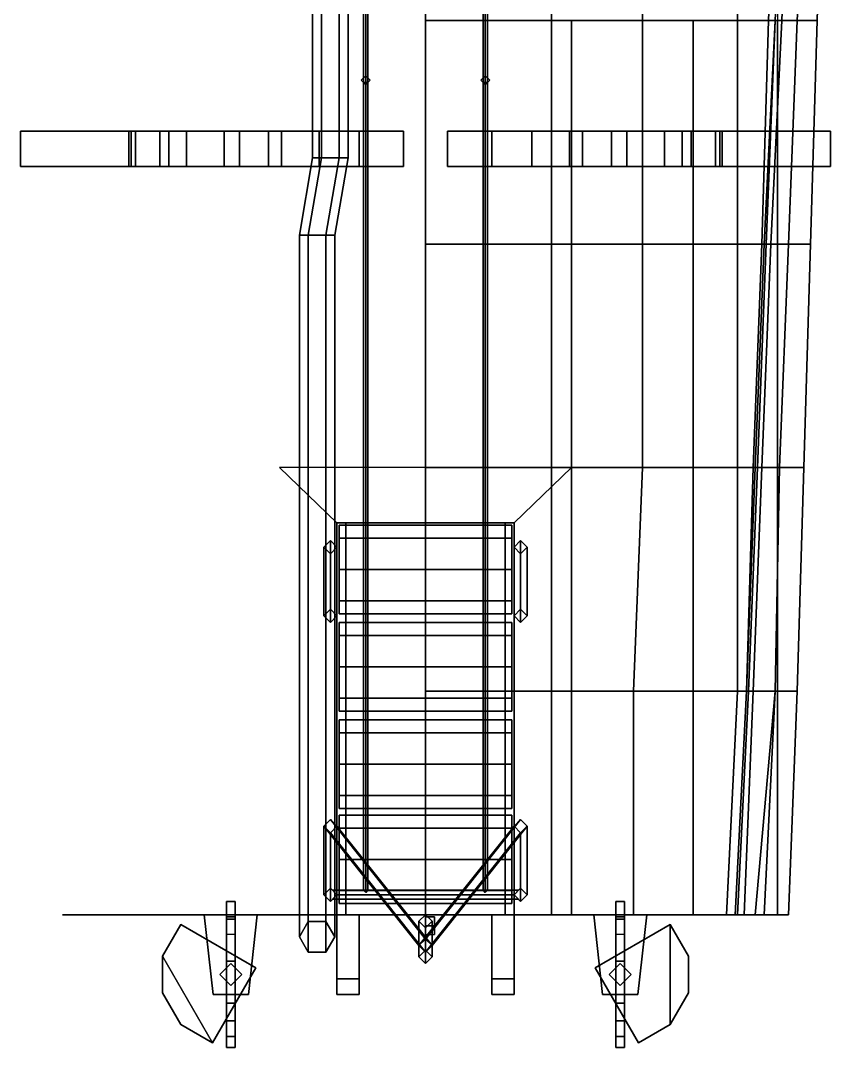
# Model space of a CAD drawing. Extents: x -1.9 to 1.9, y -9.1 to 12.4.
# Drawn here: x -1.83 to 1.83, y -9.1 to -4.46 of the extents above; entities that cross this region are included whole.
import ezdxf

# ---------------------------------------------------------------- set-up
doc = ezdxf.new("R2010")
doc.units = 0
doc.layers.get('0').update_dxf_attribs({"linetype": 'CONTINUOUS'})

msp = doc.modelspace()

# ---------------------------------------------------------------- linework, layer by layer
for points in [[(0, -8.65, 3.45), (0, -8.65, 3.44), (0, 4.24, 4.93), (0, 4.24, 4.94)], [(0, 4.24, 4.94), (0, 4.24, 4.93), (0, -8.65, 3.44), (0, -8.65, 3.45)], [(-0.28, -4.74, 2.54), (-0.27, -4.74, 2.55), (-0.27, 2.15, 2.55), (-0.28, 2.15, 2.54)], [(-0.27, -4.74, 2.53), (-0.28, -4.74, 2.54), (-0.28, 2.15, 2.54), (-0.27, 2.15, 2.53)], [(-0.27, -4.74, 2.55), (-0.26, -4.74, 2.54), (-0.26, 2.15, 2.54), (-0.27, 2.15, 2.55)], [(-0.26, -4.74, 2.54), (-0.27, -4.74, 2.53), (-0.27, 2.15, 2.53), (-0.26, 2.15, 2.54)], [(0.27, -4.74, 2.53), (0.26, -4.74, 2.54), (0.26, 2.15, 2.54), (0.27, 2.15, 2.53)], [(0.26, -4.74, 2.54), (0.27, -4.74, 2.55), (0.27, 2.15, 2.55), (0.26, 2.15, 2.54)], [(0.28, -4.74, 2.54), (0.27, -4.74, 2.53), (0.27, 2.15, 2.53), (0.28, 2.15, 2.54)], [(0.27, -4.74, 2.55), (0.28, -4.74, 2.54), (0.28, 2.15, 2.54), (0.27, 2.15, 2.55)], [(-0.51, -5.08, 1.97), (-0.47, -5.08, 2.0393), (-0.47, -2.07, 2.0393), (-0.51, -2.14, 1.97)], [(-0.47, -5.08, 2.0393), (-0.39, -5.08, 2.0393), (-0.39, -2.07, 2.0393), (-0.47, -2.07, 2.0393)], [(-0.39, -5.08, 2.0393), (-0.35, -5.08, 1.97), (-0.35, -2.14, 1.97), (-0.39, -2.07, 2.0393)], [(-0.47, -5.08, 1.9007), (-0.51, -5.08, 1.97), (-0.51, -2.14, 1.97), (-0.47, -2.2093, 1.9007)], [(-0.35, -5.08, 1.97), (-0.39, -5.08, 1.9007), (-0.39, -2.2093, 1.9007), (-0.35, -2.14, 1.97)], [(-0.39, -5.08, 1.9007), (-0.47, -5.08, 1.9007), (-0.47, -2.2093, 1.9007), (-0.39, -2.2093, 1.9007)], [(0, -4.46, -0.63), (0, -3.45, -0.65), (0.57, -3.45, -0.52), (0.57, -4.46, -0.52)], [(0.57, -4.46, -0.52), (0.57, -3.45, -0.52), (0.98, -3.45, -0.44), (0.98, -4.46, -0.43)], [(0.98, -4.46, -0.43), (0.98, -3.45, -0.44), (1.41, -3.45, -0.39), (1.41, -4.46, -0.41)], [(1.41, -4.46, -0.41), (1.41, -3.45, -0.39), (1.59, -3.45, -0.38), (1.55, -4.46, -0.4)], [(1.55, -4.46, -0.4), (1.59, -3.45, -0.38), (1.63, -3.45, -0.37), (1.58, -4.46, -0.4)], [(1.58, -4.46, -0.4), (1.63, -3.45, -0.37), (1.63, -3.45, -0.29), (1.58, -4.46, -0.29)], [(1.58, -4.46, -0.29), (1.63, -3.45, -0.29), (1.65, -3.45), (1.61, -4.46)], [(1.77, -4.46, 1.45), (1.8, -3.45, 1.45), (1.59, -3.45, 1.45), (1.59, -4.46, 1.45)], [(1.61, -4.46), (1.65, -3.45), (1.73, -3.45, 0.94), (1.68, -4.46, 0.94)], [(1.68, -4.46, 0.94), (1.73, -3.45, 0.94), (1.8, -3.45, 1.45), (1.77, -4.46, 1.45)], [(0.66, -5.47, 1.57), (0.66, -4.46, 1.57), (0, -4.46, 1.57), (0, -5.47, 1.57)], [(0, -5.47, -0.61), (0, -4.46, -0.63), (0.57, -4.46, -0.52), (0.57, -5.47, -0.51)], [(0.57, -5.47, -0.51), (0.57, -4.46, -0.52), (0.98, -4.46, -0.43), (0.98, -5.47, -0.43)], [(1.21, -5.47, 1.52), (1.21, -4.46, 1.52), (0.66, -4.46, 1.57), (0.66, -5.47, 1.57)], [(0.98, -5.47, -0.43), (0.98, -4.46, -0.43), (1.41, -4.46, -0.41), (1.41, -5.47, -0.43)], [(1.59, -5.47, 1.45), (1.59, -4.46, 1.45), (1.21, -4.46, 1.52), (1.21, -5.47, 1.52)], [(1.41, -5.47, -0.43), (1.41, -4.46, -0.41), (1.55, -4.46, -0.4), (1.52, -5.47, -0.42)], [(1.52, -5.47, -0.42), (1.55, -4.46, -0.4), (1.58, -4.46, -0.4), (1.53, -5.47, -0.4)], [(1.53, -5.47, -0.4), (1.58, -4.46, -0.4), (1.58, -4.46, -0.29), (1.54, -5.47, -0.29)], [(1.54, -5.47, -0.29), (1.58, -4.46, -0.29), (1.61, -4.46), (1.56, -5.47)], [(1.56, -5.47), (1.61, -4.46), (1.68, -4.46, 0.94), (1.64, -5.47, 0.94)], [(1.74, -5.47, 1.45), (1.77, -4.46, 1.45), (1.59, -4.46, 1.45), (1.59, -5.47, 1.45)], [(1.64, -5.47, 0.94), (1.68, -4.46, 0.94), (1.77, -4.46, 1.45), (1.74, -5.47, 1.45)], [(-0.27, -4.71, 1.57), (-0.29, -4.73, 1.57), (-0.29, -4.73, 2.57), (-0.27, -4.71, 2.57)], [(-0.27, -4.75, 2.57), (-0.25, -4.73, 2.57), (-0.27, -4.71, 2.57), (-0.29, -4.73, 2.57)], [(-0.29, -4.73, 1.57), (-0.27, -4.75, 1.57), (-0.27, -4.75, 2.57), (-0.29, -4.73, 2.57)], [(-0.25, -4.73, 1.57), (-0.27, -4.71, 1.57), (-0.27, -4.71, 2.57), (-0.25, -4.73, 2.57)], [(-0.27, -4.75, 1.57), (-0.25, -4.73, 1.57), (-0.25, -4.73, 2.57), (-0.27, -4.75, 2.57)], [(0.27, -4.71, 1.57), (0.25, -4.73, 1.57), (0.25, -4.73, 2.57), (0.27, -4.71, 2.57)], [(0.27, -4.75, 2.57), (0.29, -4.73, 2.57), (0.27, -4.71, 2.57), (0.25, -4.73, 2.57)], [(0.25, -4.73, 1.57), (0.27, -4.75, 1.57), (0.27, -4.75, 2.57), (0.25, -4.73, 2.57)], [(0.29, -4.73, 1.57), (0.27, -4.71, 1.57), (0.27, -4.71, 2.57), (0.29, -4.73, 2.57)], [(0.27, -4.75, 1.57), (0.29, -4.73, 1.57), (0.29, -4.73, 2.57), (0.27, -4.75, 2.57)], [(-0.28, -8.39, 2.02), (-0.27, -8.4, 2.03), (-0.27, -4.74, 2.55), (-0.28, -4.74, 2.54)], [(-0.27, -8.4, 2.01), (-0.28, -8.39, 2.02), (-0.28, -4.74, 2.54), (-0.27, -4.74, 2.53)], [(-0.27, -8.4, 2.03), (-0.26, -8.39, 2.02), (-0.26, -4.74, 2.54), (-0.27, -4.74, 2.55)], [(-0.26, -8.39, 2.02), (-0.27, -8.4, 2.01), (-0.27, -4.74, 2.53), (-0.26, -4.74, 2.54)], [(0.27, -8.4, 2.01), (0.26, -8.39, 2.02), (0.26, -4.74, 2.54), (0.27, -4.74, 2.53)], [(0.26, -8.39, 2.02), (0.27, -8.4, 2.03), (0.27, -4.74, 2.55), (0.26, -4.74, 2.54)], [(0.28, -8.39, 2.02), (0.27, -8.4, 2.01), (0.27, -4.74, 2.53), (0.28, -4.74, 2.54)], [(0.27, -8.4, 2.03), (0.28, -8.39, 2.02), (0.28, -4.74, 2.54), (0.27, -4.74, 2.55)], [(-1.83, -5.12, 1.78), (-1.34, -5.12, 1.78), (-1.34, -4.96, 1.78), (-1.83, -4.96, 1.78)], [(-0.1, -4.96, 1.78), (-0.66, -4.96, 1.57), (-1.21, -4.96, 1.52), (-1.83, -4.96, 1.78)], [(-1.21, -4.96, 1.52), (-1.59, -4.96, 1.45), (-1.83, -4.96, 1.45), (-1.83, -4.96, 1.78)], [(-1.83, -4.96, 1.78), (-1.83, -4.96, 1.45), (-1.83, -5.12, 1.45), (-1.83, -5.12, 1.78)], [(-1.2, -4.96, 1.85), (-1.16, -4.96, 1.8), (-1.34, -4.96, 1.78), (-1.31, -4.96, 1.9)], [(-1.31, -4.96, 1.9), (-1.34, -4.96, 1.78), (-1.34, -4.96, 1.78), (-1.33, -4.96, 1.85)], [(-1.33, -4.96, 1.85), (-1.34, -4.96, 1.78), (-1.34, -5.12, 1.78), (-1.33, -5.12, 1.85)], [(-1.16, -4.96, 1.8), (-1.08, -4.96, 1.8), (-0.3, -4.96, 1.78), (-1.34, -4.96, 1.78)], [(-1.33, -5.12, 1.85), (-1.31, -5.12, 1.9), (-1.31, -4.96, 1.9), (-1.33, -4.96, 1.85)], [(-1.31, -5.12, 1.9), (-1.2, -5.12, 1.85), (-1.2, -4.96, 1.85), (-1.31, -4.96, 1.9)], [(-1.2, -5.12, 1.85), (-1.16, -5.12, 1.8), (-1.16, -4.96, 1.8), (-1.2, -4.96, 1.85)], [(-1.16, -5.12, 1.8), (-1.08, -5.12, 1.8), (-1.08, -4.96, 1.8), (-1.16, -4.96, 1.8)], [(-0.48, -4.96, 1.9), (-0.3, -4.96, 1.78), (-1.08, -4.96, 1.8), (-0.91, -4.96, 1.9)], [(-0.91, -4.96, 1.9), (-1.08, -4.96, 1.8), (-1.08, -5.12, 1.8), (-0.91, -5.12, 1.9)], [(-0.65, -4.96, 2.07), (-0.48, -4.96, 1.9), (-0.91, -4.96, 1.9), (-0.84, -4.96, 2.07)], [(-0.84, -4.96, 2.07), (-0.91, -4.96, 1.9), (-0.91, -5.12, 1.9), (-0.84, -5.12, 2.07)], [(-0.71, -4.96, 2.24), (-0.65, -4.96, 2.07), (-0.84, -4.96, 2.07), (-0.84, -4.96, 2.24)], [(-0.84, -4.96, 2.24), (-0.84, -4.96, 2.07), (-0.84, -5.12, 2.07), (-0.84, -5.12, 2.24)], [(-0.84, -5.12, 2.24), (-0.71, -5.12, 2.24), (-0.71, -4.96, 2.24), (-0.84, -4.96, 2.24)], [(-0.71, -5.12, 2.24), (-0.65, -5.12, 2.07), (-0.65, -4.96, 2.07), (-0.71, -4.96, 2.24)], [(-0.1, -4.96, 1.78), (-0.1, -4.96, 1.57), (-0.66, -4.96, 1.57), (-0.1, -4.96, 1.78)], [(-0.65, -5.12, 2.07), (-0.48, -5.12, 1.9), (-0.48, -4.96, 1.9), (-0.65, -4.96, 2.07)], [(-0.48, -5.12, 1.9), (-0.3, -5.12, 1.78), (-0.3, -4.96, 1.78), (-0.48, -4.96, 1.9)], [(-0.3, -5.12, 1.78), (-0.1, -5.12, 1.78), (-0.1, -4.96, 1.78), (-0.3, -4.96, 1.78)], [(-0.1, -5.12, 1.78), (-0.1, -5.12, 1.57), (-0.1, -4.96, 1.57), (-0.1, -4.96, 1.78)], [(1.21, -4.96, 1.52), (0.66, -4.96, 1.57), (0.1, -4.96, 1.78), (1.83, -4.96, 1.78)], [(0.1, -4.96, 1.78), (0.1, -4.96, 1.57), (0.1, -5.12, 1.57), (0.1, -5.12, 1.78)], [(0.66, -4.96, 1.57), (0.1, -4.96, 1.57), (0.1, -4.96, 1.78)], [(0.3, -4.96, 1.78), (0.1, -4.96, 1.78), (0.1, -5.12, 1.78), (0.3, -5.12, 1.78)], [(0.3, -4.96, 1.78), (1.08, -4.96, 1.8), (1.16, -4.96, 1.8), (1.34, -4.96, 1.78)], [(0.48, -4.96, 1.9), (0.3, -4.96, 1.78), (0.3, -5.12, 1.78), (0.48, -5.12, 1.9)], [(1.08, -4.96, 1.8), (0.3, -4.96, 1.78), (0.48, -4.96, 1.9), (0.91, -4.96, 1.9)], [(0.65, -4.96, 2.07), (0.48, -4.96, 1.9), (0.48, -5.12, 1.9), (0.65, -5.12, 2.07)], [(0.91, -4.96, 1.9), (0.48, -4.96, 1.9), (0.65, -4.96, 2.07), (0.84, -4.96, 2.07)], [(0.71, -4.96, 2.24), (0.65, -4.96, 2.07), (0.65, -5.12, 2.07), (0.71, -5.12, 2.24)], [(0.84, -4.96, 2.07), (0.65, -4.96, 2.07), (0.71, -4.96, 2.24), (0.84, -4.96, 2.24)], [(0.84, -4.96, 2.24), (0.71, -4.96, 2.24), (0.71, -5.12, 2.24), (0.84, -5.12, 2.24)], [(0.84, -5.12, 2.24), (0.84, -5.12, 2.07), (0.84, -4.96, 2.07), (0.84, -4.96, 2.24)], [(0.84, -5.12, 2.07), (0.91, -5.12, 1.9), (0.91, -4.96, 1.9), (0.84, -4.96, 2.07)], [(0.91, -5.12, 1.9), (1.08, -5.12, 1.8), (1.08, -4.96, 1.8), (0.91, -4.96, 1.9)], [(1.16, -4.96, 1.8), (1.08, -4.96, 1.8), (1.08, -5.12, 1.8), (1.16, -5.12, 1.8)], [(1.34, -4.96, 1.78), (1.16, -4.96, 1.8), (1.2, -4.96, 1.85), (1.31, -4.96, 1.9)], [(1.2, -4.96, 1.85), (1.16, -4.96, 1.8), (1.16, -5.12, 1.8), (1.2, -5.12, 1.85)], [(1.31, -4.96, 1.9), (1.2, -4.96, 1.85), (1.2, -5.12, 1.85), (1.31, -5.12, 1.9)], [(1.83, -4.96, 1.45), (1.59, -4.96, 1.45), (1.21, -4.96, 1.52), (1.83, -4.96, 1.78)], [(1.34, -4.96, 1.78), (1.34, -4.96, 1.78), (1.31, -4.96, 1.9), (1.33, -4.96, 1.85)], [(1.33, -4.96, 1.85), (1.31, -4.96, 1.9), (1.31, -5.12, 1.9), (1.33, -5.12, 1.85)], [(1.33, -5.12, 1.85), (1.34, -5.12, 1.78), (1.34, -4.96, 1.78), (1.33, -4.96, 1.85)], [(1.83, -4.96, 1.78), (1.34, -4.96, 1.78), (1.34, -5.12, 1.78), (1.83, -5.12, 1.78)], [(1.83, -5.12, 1.78), (1.83, -5.12, 1.45), (1.83, -4.96, 1.45), (1.83, -4.96, 1.78)], [(-0.57, -5.43, 1.74), (-0.53, -5.43, 1.8093), (-0.47, -5.08, 2.0393), (-0.51, -5.08, 1.97)], [(-0.53, -5.43, 1.6707), (-0.57, -5.43, 1.74), (-0.51, -5.08, 1.97), (-0.47, -5.08, 1.9007)], [(-0.53, -5.43, 1.8093), (-0.45, -5.43, 1.8093), (-0.39, -5.08, 2.0393), (-0.47, -5.08, 2.0393)], [(-0.45, -5.43, 1.6707), (-0.53, -5.43, 1.6707), (-0.47, -5.08, 1.9007), (-0.39, -5.08, 1.9007)], [(-0.45, -5.43, 1.8093), (-0.41, -5.43, 1.74), (-0.35, -5.08, 1.97), (-0.39, -5.08, 2.0393)], [(-0.41, -5.43, 1.74), (-0.45, -5.43, 1.6707), (-0.39, -5.08, 1.9007), (-0.35, -5.08, 1.97)], [(-1.21, -5.12, 1.52), (-0.66, -5.12, 1.57), (-0.1, -5.12, 1.78), (-1.83, -5.12, 1.78)], [(-1.83, -5.12, 1.45), (-1.59, -5.12, 1.45), (-1.21, -5.12, 1.52), (-1.83, -5.12, 1.78)], [(-1.34, -5.12, 1.78), (-1.16, -5.12, 1.8), (-1.2, -5.12, 1.85), (-1.31, -5.12, 1.9)], [(-1.34, -5.12, 1.78), (-1.34, -5.12, 1.78), (-1.31, -5.12, 1.9), (-1.33, -5.12, 1.85)], [(-0.3, -5.12, 1.78), (-1.08, -5.12, 1.8), (-1.16, -5.12, 1.8), (-1.34, -5.12, 1.78)], [(-1.08, -5.12, 1.8), (-0.3, -5.12, 1.78), (-0.48, -5.12, 1.9), (-0.91, -5.12, 1.9)], [(-0.91, -5.12, 1.9), (-0.48, -5.12, 1.9), (-0.65, -5.12, 2.07), (-0.84, -5.12, 2.07)], [(-0.84, -5.12, 2.07), (-0.65, -5.12, 2.07), (-0.71, -5.12, 2.24), (-0.84, -5.12, 2.24)], [(-0.66, -5.12, 1.57), (-0.1, -5.12, 1.57), (-0.1, -5.12, 1.78)], [(0.1, -5.12, 1.78), (0.66, -5.12, 1.57), (1.21, -5.12, 1.52), (1.83, -5.12, 1.78)], [(0.1, -5.12, 1.78), (0.1, -5.12, 1.57), (0.66, -5.12, 1.57), (0.1, -5.12, 1.78)], [(1.16, -5.12, 1.8), (1.08, -5.12, 1.8), (0.3, -5.12, 1.78), (1.34, -5.12, 1.78)], [(0.48, -5.12, 1.9), (0.3, -5.12, 1.78), (1.08, -5.12, 1.8), (0.91, -5.12, 1.9)], [(0.65, -5.12, 2.07), (0.48, -5.12, 1.9), (0.91, -5.12, 1.9), (0.84, -5.12, 2.07)], [(0.71, -5.12, 2.24), (0.65, -5.12, 2.07), (0.84, -5.12, 2.07), (0.84, -5.12, 2.24)], [(1.2, -5.12, 1.85), (1.16, -5.12, 1.8), (1.34, -5.12, 1.78), (1.31, -5.12, 1.9)], [(1.21, -5.12, 1.52), (1.59, -5.12, 1.45), (1.83, -5.12, 1.45), (1.83, -5.12, 1.78)], [(1.31, -5.12, 1.9), (1.34, -5.12, 1.78), (1.34, -5.12, 1.78), (1.33, -5.12, 1.85)], [(-0.57, -8.6, 1.74), (-0.53, -8.6693, 1.8093), (-0.53, -5.43, 1.8093), (-0.57, -5.43, 1.74)], [(-0.53, -8.5307, 1.6707), (-0.57, -8.6, 1.74), (-0.57, -5.43, 1.74), (-0.53, -5.43, 1.6707)], [(-0.53, -8.6693, 1.8093), (-0.45, -8.6693, 1.8093), (-0.45, -5.43, 1.8093), (-0.53, -5.43, 1.8093)], [(-0.45, -8.5307, 1.6707), (-0.53, -8.5307, 1.6707), (-0.53, -5.43, 1.6707), (-0.45, -5.43, 1.6707)], [(-0.45, -8.6693, 1.8093), (-0.41, -8.6, 1.74), (-0.41, -5.43, 1.74), (-0.45, -5.43, 1.8093)], [(-0.41, -8.6, 1.74), (-0.45, -8.5307, 1.6707), (-0.45, -5.43, 1.6707), (-0.41, -5.43, 1.74)], [(0.66, -6.48, 1.57), (0.66, -5.47, 1.57), (0, -5.47, 1.57), (0, -6.48, 1.57)], [(0, -6.48, -0.6), (0, -5.47, -0.61), (0.57, -5.47, -0.51), (0.57, -6.48, -0.51)], [(0.57, -6.48, -0.51), (0.57, -5.47, -0.51), (0.98, -5.47, -0.43), (0.98, -6.48, -0.44)], [(1.21, -6.48, 1.52), (1.21, -5.47, 1.52), (0.66, -5.47, 1.57), (0.66, -6.48, 1.57)], [(0.98, -6.48, -0.44), (0.98, -5.47, -0.43), (1.41, -5.47, -0.43), (1.41, -6.48, -0.43)], [(1.59, -6.48, 1.45), (1.59, -5.47, 1.45), (1.21, -5.47, 1.52), (1.21, -6.48, 1.52)], [(1.41, -6.48, -0.43), (1.41, -5.47, -0.43), (1.52, -5.47, -0.42), (1.48, -6.48, -0.43)], [(1.48, -6.48, -0.43), (1.52, -5.47, -0.42), (1.53, -5.47, -0.4), (1.49, -6.48, -0.4)], [(1.49, -6.48, -0.4), (1.53, -5.47, -0.4), (1.54, -5.47, -0.29), (1.5, -6.48, -0.29)], [(1.5, -6.48, -0.29), (1.54, -5.47, -0.29), (1.56, -5.47), (1.52, -6.48)], [(1.52, -6.48), (1.56, -5.47), (1.64, -5.47, 0.94), (1.6, -6.48, 0.94)], [(1.71, -6.48, 1.45), (1.74, -5.47, 1.45), (1.59, -5.47, 1.45), (1.59, -6.48, 1.45)], [(1.6, -6.48, 0.94), (1.64, -5.47, 0.94), (1.74, -5.47, 1.45), (1.71, -6.48, 1.45)], [(0.4, -6.73, 1.57), (0.66, -6.48, 1.57), (-0.66, -6.48, 1.57), (-0.4, -6.73, 1.57)], [(0, -7.49, -0.58), (0, -6.48, -0.6), (0.57, -6.48, -0.51), (0.57, -7.49, -0.5)], [(0.66, -8.5, 1.57), (0.66, -6.48, 1.57), (0.4, -6.73, 1.57), (0.4, -8.5, 1.57)], [(0.57, -7.49, -0.5), (0.57, -6.48, -0.51), (0.98, -6.48, -0.44), (0.94, -7.49, -0.44)], [(1.21, -7.49, 1.52), (1.21, -6.48, 1.52), (0.66, -6.48, 1.57), (0.66, -7.49, 1.57)], [(0.94, -7.49, -0.44), (0.98, -6.48, -0.44), (1.41, -6.48, -0.43), (1.41, -7.49, -0.44)], [(1.59, -7.49, 1.45), (1.59, -6.48, 1.45), (1.21, -6.48, 1.52), (1.21, -7.49, 1.52)], [(1.41, -7.49, -0.44), (1.41, -6.48, -0.43), (1.48, -6.48, -0.43), (1.45, -7.49, -0.43)], [(1.45, -7.49, -0.4), (1.49, -6.48, -0.4), (1.5, -6.48, -0.29), (1.46, -7.49, -0.29)], [(1.45, -7.49, -0.43), (1.48, -6.48, -0.43), (1.49, -6.48, -0.4), (1.45, -7.49, -0.4)], [(1.46, -7.49, -0.29), (1.5, -6.48, -0.29), (1.52, -6.48), (1.48, -7.49)], [(1.48, -7.49), (1.52, -6.48), (1.6, -6.48, 0.94), (1.58, -7.49, 1.05)], [(1.58, -7.49, 1.05), (1.6, -6.48, 0.94), (1.71, -6.48, 1.45), (1.68, -7.49, 1.45)], [(1.68, -7.49, 1.45), (1.71, -6.48, 1.45), (1.59, -6.48, 1.45), (1.59, -7.49, 1.45)], [(-0.4, -6.73, 1.71), (-0.4, -6.73, 1.57), (-0.4, -8.5, 1.57)], [(0.4, -6.73, 1.71), (0.4, -6.73, 1.57), (-0.4, -6.73, 1.57), (-0.4, -6.73, 1.71)], [(0.4, -8.5, 1.57), (0.4, -6.73, 1.71), (-0.4, -6.73, 1.71), (-0.4, -8.5, 1.57)], [(-0.4, -8.5, 1.97), (-0.4, -6.73, 2.11), (-0.36, -6.73, 2.11), (-0.36, -8.5, 1.97)], [(-0.36, -6.73, 2.13), (-0.36, -6.73, 2.11), (-0.4, -6.73, 2.11), (-0.4, -6.73, 2.13)], [(-0.4, -6.73, 2.13), (-0.4, -6.73, 2.11), (-0.4, -8.5, 1.97), (-0.4, -8.5, 1.99)], [(-0.36, -8.5, 1.99), (-0.36, -6.73, 2.13), (-0.4, -6.73, 2.13), (-0.4, -8.5, 1.99)], [(-0.39, -6.7986, 1.7486), (-0.39, -6.94, 1.69), (-0.39, -7.0814, 1.7486), (-0.39, -6.74, 1.89)], [(-0.39, -6.74, 1.89), (-0.39, -7.0814, 1.7486), (-0.39, -7.14, 1.89), (-0.39, -6.7986, 2.0314)], [(-0.39, -6.7986, 1.7486), (-0.39, -6.74, 1.89), (0.39, -6.74, 1.89), (0.39, -6.7986, 1.7486)], [(-0.39, -6.74, 1.89), (-0.39, -6.7986, 2.0314), (0.39, -6.7986, 2.0314), (0.39, -6.74, 1.89)], [(-0.36, -8.5, 1.97), (-0.36, -6.73, 2.11), (-0.36, -6.73, 2.13), (-0.36, -8.5, 1.99)], [(0.36, -6.73, 2.13), (0.36, -6.73, 2.11), (0.36, -8.5, 1.97), (0.36, -8.5, 1.99)], [(0.4, -6.73, 2.13), (0.4, -6.73, 2.11), (0.36, -6.73, 2.11), (0.36, -6.73, 2.13)], [(0.36, -8.5, 1.97), (0.36, -6.73, 2.11), (0.4, -6.73, 2.11), (0.4, -8.5, 1.97)], [(0.4, -8.5, 1.99), (0.4, -6.73, 2.13), (0.36, -6.73, 2.13), (0.36, -8.5, 1.99)], [(0.39, -6.74, 1.89), (0.39, -7.0814, 1.7486), (0.39, -6.94, 1.69), (0.39, -6.7986, 1.7486)], [(0.39, -6.7986, 2.0314), (0.39, -7.14, 1.89), (0.39, -7.0814, 1.7486), (0.39, -6.74, 1.89)], [(0.4, -8.5, 1.57), (0.4, -6.73, 1.57), (0.4, -6.73, 1.71), (0.4, -8.5, 1.57)], [(0.4, -8.5, 1.97), (0.4, -6.73, 2.11), (0.4, -6.73, 2.13), (0.4, -8.5, 1.99)], [(-0.43, -6.81, 2.17), (-0.46, -6.84, 2.14), (-0.46, -7.15, 2.14), (-0.43, -7.18, 2.17)], [(-0.43, -6.81, 1.57), (-0.46, -6.84, 1.57), (-0.46, -6.84, 2.14), (-0.43, -6.81, 2.17)], [(-0.4, -6.84, 2.14), (-0.43, -6.81, 2.17), (-0.43, -7.18, 2.17), (-0.4, -7.15, 2.14)], [(-0.4, -6.84, 1.57), (-0.43, -6.81, 1.57), (-0.43, -6.81, 2.17), (-0.4, -6.84, 2.14)], [(-0.39, -6.7986, 2.0314), (-0.39, -7.14, 1.89), (-0.39, -7.0814, 2.0314), (-0.39, -6.94, 2.09)], [(-0.39, -6.94, 1.69), (-0.39, -6.7986, 1.7486), (0.39, -6.7986, 1.7486), (0.39, -6.94, 1.69)], [(-0.39, -6.7986, 2.0314), (-0.39, -6.94, 2.09), (0.39, -6.94, 2.09), (0.39, -6.7986, 2.0314)], [(0.39, -6.94, 2.09), (0.39, -7.0814, 2.0314), (0.39, -7.14, 1.89), (0.39, -6.7986, 2.0314)], [(0.43, -6.81, 2.17), (0.4, -6.84, 2.14), (0.4, -7.15, 2.14), (0.43, -7.18, 2.17)], [(0.43, -6.81, 1.57), (0.4, -6.84, 1.57), (0.4, -6.84, 2.14), (0.43, -6.81, 2.17)], [(0.46, -6.84, 2.14), (0.43, -6.81, 2.17), (0.43, -7.18, 2.17), (0.46, -7.15, 2.14)], [(0.46, -6.84, 1.57), (0.43, -6.81, 1.57), (0.43, -6.81, 2.17), (0.46, -6.84, 2.14)], [(-0.46, -6.84, 2.14), (-0.43, -6.87, 2.11), (-0.43, -7.12, 2.11), (-0.46, -7.15, 2.14)], [(-0.46, -6.84, 1.57), (-0.43, -6.87, 1.57), (-0.43, -6.87, 2.11), (-0.46, -6.84, 2.14)], [(-0.43, -6.87, 2.11), (-0.4, -6.84, 2.14), (-0.4, -7.15, 2.14), (-0.43, -7.12, 2.11)], [(-0.43, -6.87, 1.57), (-0.4, -6.84, 1.57), (-0.4, -6.84, 2.14), (-0.43, -6.87, 2.11)], [(0.4, -6.84, 2.14), (0.43, -6.87, 2.11), (0.43, -7.12, 2.11), (0.4, -7.15, 2.14)], [(0.4, -6.84, 1.57), (0.43, -6.87, 1.57), (0.43, -6.87, 2.11), (0.4, -6.84, 2.14)], [(0.43, -6.87, 2.11), (0.46, -6.84, 2.14), (0.46, -7.15, 2.14), (0.43, -7.12, 2.11)], [(0.43, -6.87, 1.57), (0.46, -6.84, 1.57), (0.46, -6.84, 2.14), (0.43, -6.87, 2.11)], [(-0.39, -7.0814, 1.7486), (-0.39, -6.94, 1.69), (0.39, -6.94, 1.69), (0.39, -7.0814, 1.7486)], [(-0.39, -6.94, 2.09), (-0.39, -7.0814, 2.0314), (0.39, -7.0814, 2.0314), (0.39, -6.94, 2.09)], [(-0.39, -7.14, 1.89), (-0.39, -7.0814, 1.7486), (0.39, -7.0814, 1.7486), (0.39, -7.14, 1.89)], [(-0.39, -7.0814, 2.0314), (-0.39, -7.14, 1.89), (0.39, -7.14, 1.89), (0.39, -7.0814, 2.0314)], [(-0.43, -7.12, 1.57), (-0.46, -7.15, 1.57), (-0.46, -7.15, 2.14), (-0.43, -7.12, 2.11)], [(-0.4, -7.15, 1.57), (-0.43, -7.12, 1.57), (-0.43, -7.12, 2.11), (-0.4, -7.15, 2.14)], [(0.43, -7.12, 1.57), (0.4, -7.15, 1.57), (0.4, -7.15, 2.14), (0.43, -7.12, 2.11)], [(0.46, -7.15, 1.57), (0.43, -7.12, 1.57), (0.43, -7.12, 2.11), (0.46, -7.15, 2.14)], [(-0.46, -7.15, 1.57), (-0.43, -7.18, 1.57), (-0.43, -7.18, 2.17), (-0.46, -7.15, 2.14)], [(-0.43, -7.18, 1.57), (-0.4, -7.15, 1.57), (-0.4, -7.15, 2.14), (-0.43, -7.18, 2.17)], [(-0.39, -7.2386, 1.7186), (-0.39, -7.38, 1.66), (-0.39, -7.5214, 1.7186), (-0.39, -7.18, 1.86)], [(-0.39, -7.18, 1.86), (-0.39, -7.5214, 1.7186), (-0.39, -7.58, 1.86), (-0.39, -7.2386, 2.0014)], [(-0.39, -7.2386, 1.7186), (-0.39, -7.18, 1.86), (0.39, -7.18, 1.86), (0.39, -7.2386, 1.7186)], [(-0.39, -7.18, 1.86), (-0.39, -7.2386, 2.0014), (0.39, -7.2386, 2.0014), (0.39, -7.18, 1.86)], [(0.39, -7.18, 1.86), (0.39, -7.5214, 1.7186), (0.39, -7.38, 1.66), (0.39, -7.2386, 1.7186)], [(0.39, -7.2386, 2.0014), (0.39, -7.58, 1.86), (0.39, -7.5214, 1.7186), (0.39, -7.18, 1.86)], [(0.4, -7.15, 1.57), (0.43, -7.18, 1.57), (0.43, -7.18, 2.17), (0.4, -7.15, 2.14)], [(0.43, -7.18, 1.57), (0.46, -7.15, 1.57), (0.46, -7.15, 2.14), (0.43, -7.18, 2.17)], [(-0.39, -7.2386, 2.0014), (-0.39, -7.58, 1.86), (-0.39, -7.5214, 2.0014), (-0.39, -7.38, 2.06)], [(-0.39, -7.38, 1.66), (-0.39, -7.2386, 1.7186), (0.39, -7.2386, 1.7186), (0.39, -7.38, 1.66)], [(-0.39, -7.2386, 2.0014), (-0.39, -7.38, 2.06), (0.39, -7.38, 2.06), (0.39, -7.2386, 2.0014)], [(0.39, -7.38, 2.06), (0.39, -7.5214, 2.0014), (0.39, -7.58, 1.86), (0.39, -7.2386, 2.0014)], [(-0.39, -7.5214, 1.7186), (-0.39, -7.38, 1.66), (0.39, -7.38, 1.66), (0.39, -7.5214, 1.7186)], [(-0.39, -7.38, 2.06), (-0.39, -7.5214, 2.0014), (0.39, -7.5214, 2.0014), (0.39, -7.38, 2.06)], [(0, -8.5, -0.55), (0, -7.49, -0.58), (0.57, -7.49, -0.5), (0.57, -8.5, -0.47)], [(0.57, -8.5, -0.47), (0.57, -7.49, -0.5), (0.94, -7.49, -0.44), (0.94, -8.5, -0.44)], [(1.21, -8.5, 1.52), (1.21, -7.49, 1.52), (0.66, -7.49, 1.57), (0.66, -8.5, 1.57)], [(0.94, -8.5, -0.44), (0.94, -7.49, -0.44), (1.41, -7.49, -0.44), (1.36, -8.5, -0.44)], [(1.59, -8.5, 1.45), (1.59, -7.49, 1.45), (1.21, -7.49, 1.52), (1.21, -8.5, 1.52)], [(1.36, -8.5, -0.44), (1.41, -7.49, -0.44), (1.45, -7.49, -0.43), (1.4, -8.5, -0.43)], [(1.4, -8.5, -0.43), (1.45, -7.49, -0.43), (1.45, -7.49, -0.4), (1.4, -8.5, -0.4)], [(1.4, -8.5, -0.4), (1.45, -7.49, -0.4), (1.46, -7.49, -0.29), (1.41, -8.5, -0.29)], [(1.41, -8.5, -0.29), (1.46, -7.49, -0.29), (1.48, -7.49), (1.44, -8.5)], [(1.44, -8.5), (1.48, -7.49), (1.58, -7.49, 1.05), (1.49, -8.5, 0.73)], [(1.49, -8.5, 0.73), (1.58, -7.49, 1.05), (1.58, -7.49, 1.05), (1.53, -8.5, 1.09)], [(1.53, -8.5, 1.09), (1.58, -7.49, 1.05), (1.68, -7.49, 1.45), (1.64, -8.5, 1.45)], [(1.64, -8.5, 1.45), (1.68, -7.49, 1.45), (1.59, -7.49, 1.45), (1.59, -8.5, 1.45)], [(-0.39, -7.58, 1.86), (-0.39, -7.5214, 1.7186), (0.39, -7.5214, 1.7186), (0.39, -7.58, 1.86)], [(-0.39, -7.5214, 2.0014), (-0.39, -7.58, 1.86), (0.39, -7.58, 1.86), (0.39, -7.5214, 2.0014)], [(-0.39, -7.6786, 1.6786), (-0.39, -7.82, 1.62), (-0.39, -7.9614, 1.6786), (-0.39, -7.62, 1.82)], [(-0.39, -7.62, 1.82), (-0.39, -7.9614, 1.6786), (-0.39, -8.02, 1.82), (-0.39, -7.6786, 1.9614)], [(-0.39, -7.6786, 1.6786), (-0.39, -7.62, 1.82), (0.39, -7.62, 1.82), (0.39, -7.6786, 1.6786)], [(-0.39, -7.62, 1.82), (-0.39, -7.6786, 1.9614), (0.39, -7.6786, 1.9614), (0.39, -7.62, 1.82)], [(0.39, -7.62, 1.82), (0.39, -7.9614, 1.6786), (0.39, -7.82, 1.62), (0.39, -7.6786, 1.6786)], [(0.39, -7.6786, 1.9614), (0.39, -8.02, 1.82), (0.39, -7.9614, 1.6786), (0.39, -7.62, 1.82)], [(-0.39, -7.6786, 1.9614), (-0.39, -8.02, 1.82), (-0.39, -7.9614, 1.9614), (-0.39, -7.82, 2.02)], [(-0.39, -7.82, 1.62), (-0.39, -7.6786, 1.6786), (0.39, -7.6786, 1.6786), (0.39, -7.82, 1.62)], [(-0.39, -7.6786, 1.9614), (-0.39, -7.82, 2.02), (0.39, -7.82, 2.02), (0.39, -7.6786, 1.9614)], [(0.39, -7.82, 2.02), (0.39, -7.9614, 1.9614), (0.39, -8.02, 1.82), (0.39, -7.6786, 1.9614)], [(-0.39, -7.9614, 1.6786), (-0.39, -7.82, 1.62), (0.39, -7.82, 1.62), (0.39, -7.9614, 1.6786)], [(-0.39, -7.82, 2.02), (-0.39, -7.9614, 1.9614), (0.39, -7.9614, 1.9614), (0.39, -7.82, 2.02)], [(-0.39, -8.02, 1.82), (-0.39, -7.9614, 1.6786), (0.39, -7.9614, 1.6786), (0.39, -8.02, 1.82)], [(-0.39, -7.9614, 1.9614), (-0.39, -8.02, 1.82), (0.39, -8.02, 1.82), (0.39, -7.9614, 1.9614)], [(-0.43, -8.07, 1.57), (-0.46, -8.1, 1.57), (-0.46, -8.1, 2.17), (-0.43, -8.07, 2.17)], [(-0.43, -8.07, 2.17), (-0.46, -8.1, 2.17), (-0.03, -8.64, 3.22), (0, -8.61, 3.22)], [(-0.4, -8.1, 1.57), (-0.43, -8.07, 1.57), (-0.43, -8.07, 2.17), (-0.4, -8.1, 2.17)], [(-0.4, -8.1, 2.17), (-0.43, -8.07, 2.17), (0, -8.61, 3.22), (0.03, -8.64, 3.22)], [(-0.39, -8.05, 1.79), (-0.39, -8.1086, 1.9314), (0.39, -8.1086, 1.9314), (0.39, -8.05, 1.79)], [(-0.39, -8.1086, 1.6486), (-0.39, -8.05, 1.79), (0.39, -8.05, 1.79), (0.39, -8.1086, 1.6486)], [(-0.39, -8.05, 1.79), (-0.39, -8.3914, 1.6486), (-0.39, -8.45, 1.79), (-0.39, -8.1086, 1.9314)], [(-0.39, -8.1086, 1.6486), (-0.39, -8.25, 1.59), (-0.39, -8.3914, 1.6486), (-0.39, -8.05, 1.79)], [(0.43, -8.07, 2.17), (0.4, -8.1, 2.17), (-0.03, -8.64, 3.22), (0, -8.61, 3.22)], [(0.46, -8.1, 2.17), (0.43, -8.07, 2.17), (0, -8.61, 3.22), (0.03, -8.64, 3.22)], [(0.39, -8.1086, 1.9314), (0.39, -8.45, 1.79), (0.39, -8.3914, 1.6486), (0.39, -8.05, 1.79)], [(0.39, -8.05, 1.79), (0.39, -8.3914, 1.6486), (0.39, -8.25, 1.59), (0.39, -8.1086, 1.6486)], [(0.43, -8.07, 1.57), (0.4, -8.1, 1.57), (0.4, -8.1, 2.17), (0.43, -8.07, 2.17)], [(0.46, -8.1, 1.57), (0.43, -8.07, 1.57), (0.43, -8.07, 2.17), (0.46, -8.1, 2.17)], [(-0.46, -8.1, 2.14), (-0.43, -8.13, 2.11), (-0.43, -8.38, 2.11), (-0.46, -8.41, 2.14)], [(-0.43, -8.13, 2.17), (-0.46, -8.1, 2.14), (-0.46, -8.41, 2.14), (-0.43, -8.44, 2.17)], [(-0.46, -8.1, 1.57), (-0.43, -8.13, 1.57), (-0.43, -8.13, 2.17), (-0.46, -8.1, 2.17)], [(-0.46, -8.1, 2.17), (-0.43, -8.13, 2.17), (0, -8.67, 3.22), (-0.03, -8.64, 3.22)], [(-0.43, -8.13, 2.11), (-0.4, -8.1, 2.14), (-0.4, -8.41, 2.14), (-0.43, -8.38, 2.11)], [(-0.4, -8.1, 2.14), (-0.43, -8.13, 2.17), (-0.43, -8.44, 2.17), (-0.4, -8.41, 2.14)], [(-0.43, -8.13, 1.57), (-0.4, -8.1, 1.57), (-0.4, -8.1, 2.17), (-0.43, -8.13, 2.17)], [(-0.43, -8.13, 2.17), (-0.4, -8.1, 2.17), (0.03, -8.64, 3.22), (0, -8.67, 3.22)], [(-0.39, -8.1086, 1.9314), (-0.39, -8.25, 1.99), (0.39, -8.25, 1.99), (0.39, -8.1086, 1.9314)], [(-0.39, -8.25, 1.59), (-0.39, -8.1086, 1.6486), (0.39, -8.1086, 1.6486), (0.39, -8.25, 1.59)], [(-0.39, -8.1086, 1.9314), (-0.39, -8.45, 1.79), (-0.39, -8.3914, 1.9314), (-0.39, -8.25, 1.99)], [(0.4, -8.1, 2.17), (0.43, -8.13, 2.17), (0, -8.67, 3.22), (-0.03, -8.64, 3.22)], [(0.43, -8.13, 2.17), (0.46, -8.1, 2.17), (0.03, -8.64, 3.22), (0, -8.67, 3.22)], [(0.39, -8.25, 1.99), (0.39, -8.3914, 1.9314), (0.39, -8.45, 1.79), (0.39, -8.1086, 1.9314)], [(0.4, -8.1, 2.14), (0.43, -8.13, 2.11), (0.43, -8.38, 2.11), (0.4, -8.41, 2.14)], [(0.43, -8.13, 2.17), (0.4, -8.1, 2.14), (0.4, -8.41, 2.14), (0.43, -8.44, 2.17)], [(0.4, -8.1, 1.57), (0.43, -8.13, 1.57), (0.43, -8.13, 2.17), (0.4, -8.1, 2.17)], [(0.43, -8.13, 2.11), (0.46, -8.1, 2.14), (0.46, -8.41, 2.14), (0.43, -8.38, 2.11)], [(0.46, -8.1, 2.14), (0.43, -8.13, 2.17), (0.43, -8.44, 2.17), (0.46, -8.41, 2.14)], [(0.43, -8.13, 1.57), (0.46, -8.1, 1.57), (0.46, -8.1, 2.17), (0.43, -8.13, 2.17)], [(-0.39, -8.25, 1.99), (-0.39, -8.3914, 1.9314), (0.39, -8.3914, 1.9314), (0.39, -8.25, 1.99)], [(-0.39, -8.3914, 1.6486), (-0.39, -8.25, 1.59), (0.39, -8.25, 1.59), (0.39, -8.3914, 1.6486)], [(-0.43, -8.38, 1.57), (-0.46, -8.41, 1.57), (-0.46, -8.41, 2.14), (-0.43, -8.38, 2.11)], [(-0.4, -8.41, 1.57), (-0.43, -8.38, 1.57), (-0.43, -8.38, 2.11), (-0.4, -8.41, 2.14)], [(-0.42, -8.39, 2.02), (-0.4, -8.41, 2.04), (0.4, -8.41, 2.04), (0.42, -8.39, 2.02)], [(-0.4, -8.41, 2), (-0.42, -8.39, 2.02), (0.42, -8.39, 2.02), (0.4, -8.41, 2)], [(-0.39, -8.3914, 1.9314), (-0.39, -8.45, 1.79), (0.39, -8.45, 1.79), (0.39, -8.3914, 1.9314)], [(-0.39, -8.45, 1.79), (-0.39, -8.3914, 1.6486), (0.39, -8.3914, 1.6486), (0.39, -8.45, 1.79)], [(0.43, -8.38, 1.57), (0.4, -8.41, 1.57), (0.4, -8.41, 2.14), (0.43, -8.38, 2.11)], [(0.46, -8.41, 1.57), (0.43, -8.38, 1.57), (0.43, -8.38, 2.11), (0.46, -8.41, 2.14)], [(-0.9, -8.44, -0.75), (-0.9, -8.51, -0.75), (-0.86, -8.51, -0.75), (-0.86, -8.44, -0.75)], [(-0.9, -8.52, -1.03), (-0.9, -8.98, -1.08), (-0.9, -9.1, -1), (-0.9, -8.44, -0.92)], [(-0.86, -8.44, -0.92), (-0.86, -8.52, -1.03), (-0.9, -8.52, -1.03), (-0.9, -8.44, -0.92)], [(-0.9, -8.44, -0.92), (-0.9, -9.1, -1), (-0.9, -9.05, -0.75), (-0.9, -8.44, -0.75)], [(-0.86, -8.44, -0.75), (-0.86, -8.44, -0.92), (-0.9, -8.44, -0.92), (-0.9, -8.44, -0.75)], [(-0.86, -9.1, -1), (-0.86, -8.98, -1.08), (-0.86, -8.52, -1.03), (-0.86, -8.44, -0.92)], [(-0.86, -9.05, -0.75), (-0.86, -9.1, -1), (-0.86, -8.44, -0.92), (-0.86, -8.44, -0.75)], [(-0.46, -8.41, 1.57), (-0.43, -8.44, 1.57), (-0.43, -8.44, 2.17), (-0.46, -8.41, 2.14)], [(-0.43, -8.44, 1.57), (-0.4, -8.41, 1.57), (-0.4, -8.41, 2.14), (-0.43, -8.44, 2.17)], [(-0.4, -8.41, 2.04), (-0.42, -8.43, 2.02), (0.42, -8.43, 2.02), (0.4, -8.41, 2.04)], [(-0.42, -8.43, 2.02), (-0.4, -8.41, 2), (0.4, -8.41, 2), (0.42, -8.43, 2.02)], [(0.4, -8.41, 1.57), (0.43, -8.44, 1.57), (0.43, -8.44, 2.17), (0.4, -8.41, 2.14)], [(0.43, -8.44, 1.57), (0.46, -8.41, 1.57), (0.46, -8.41, 2.14), (0.43, -8.44, 2.17)], [(0.86, -8.52, -1.03), (0.86, -8.98, -1.08), (0.86, -9.1, -1), (0.86, -8.44, -0.92)], [(0.9, -8.44, -0.92), (0.9, -8.52, -1.03), (0.86, -8.52, -1.03), (0.86, -8.44, -0.92)], [(0.86, -8.44, -0.92), (0.86, -9.1, -1), (0.86, -9.05, -0.75), (0.86, -8.44, -0.75)], [(0.9, -8.44, -0.75), (0.9, -8.44, -0.92), (0.86, -8.44, -0.92), (0.86, -8.44, -0.75)], [(0.86, -8.44, -0.75), (0.86, -8.51, -0.75), (0.9, -8.51, -0.75), (0.9, -8.44, -0.75)], [(0.9, -9.1, -1), (0.9, -8.98, -1.08), (0.9, -8.52, -1.03), (0.9, -8.44, -0.92)], [(0.9, -9.05, -0.75), (0.9, -9.1, -1), (0.9, -8.44, -0.92), (0.9, -8.44, -0.75)], [(1.53, -8.5, 1.09), (1.64, -8.5, 1.45), (-1.64, -8.5, 1.45), (-1.53, -8.5, 1.09)], [(1.59, -8.5, 1.45), (1.21, -8.5, 1.52), (-1.21, -8.5, 1.52), (-1.59, -8.5, 1.45)], [(1.49, -8.5, 0.73), (1.53, -8.5, 1.09), (-1.53, -8.5, 1.09), (-1.49, -8.5, 0.73)], [(1.44, -8.5), (1.49, -8.5, 0.73), (-1.49, -8.5, 0.73), (-1.44, -8.5)], [(1.41, -8.5, -0.29), (1.44, -8.5), (-1.44, -8.5), (-1.41, -8.5, -0.29)], [(1.4, -8.5, -0.4), (1.41, -8.5, -0.29), (-1.41, -8.5, -0.29), (-1.4, -8.5, -0.4)], [(1.4, -8.5, -0.43), (1.4, -8.5, -0.4), (-1.4, -8.5, -0.4), (-1.4, -8.5, -0.43)], [(1.36, -8.5, -0.44), (1.4, -8.5, -0.43), (-1.4, -8.5, -0.43), (-1.36, -8.5, -0.44)], [(1.21, -8.5, 1.52), (0.66, -8.5, 1.57), (-0.66, -8.5, 1.57), (-1.21, -8.5, 1.52)], [(-1, -8.5, 0.58), (-0.96, -8.86, 0.58), (-0.8, -8.86, 0.58), (-0.76, -8.5, 0.58)], [(-0.76, -8.5, 0.52), (-0.8, -8.86, 0.52), (-0.96, -8.86, 0.52), (-1, -8.5, 0.52)], [(-1, -8.5, 0.52), (-0.96, -8.86, 0.52), (-0.96, -8.86, 0.58), (-1, -8.5, 0.58)], [(0.57, -8.5, -0.47), (0.94, -8.5, -0.44), (-0.94, -8.5, -0.44), (-0.57, -8.5, -0.47)], [(-0.9, -8.51, -0.75), (-0.9, -9.05, -0.75), (-0.9, -8.98, -0.5), (-0.9, -8.9, -0.43)], [(-0.9, -8.51, -0.75), (-0.9, -8.9, -0.43), (-0.9, -8.71, -0.41), (-0.9, -8.51, -0.41)], [(-0.86, -8.51, -0.41), (-0.86, -8.51, -0.75), (-0.9, -8.51, -0.75), (-0.9, -8.51, -0.41)], [(-0.9, -8.51, -0.41), (-0.9, -8.71, -0.41), (-0.9, -8.59), (-0.9, -8.51)], [(-0.86, -8.51), (-0.86, -8.51, -0.41), (-0.9, -8.51, -0.41), (-0.9, -8.51)], [(-0.86, -8.52, -1.03), (-0.86, -8.98, -1.08), (-0.9, -8.98, -1.08), (-0.9, -8.52, -1.03)], [(-0.86, -8.98, -0.5), (-0.86, -9.05, -0.75), (-0.86, -8.51, -0.75), (-0.86, -8.9, -0.43)], [(-0.86, -8.71, -0.41), (-0.86, -8.9, -0.43), (-0.86, -8.51, -0.75), (-0.86, -8.51, -0.41)], [(-0.86, -8.59), (-0.86, -8.71, -0.41), (-0.86, -8.51, -0.41), (-0.86, -8.51)], [(-0.8, -8.86, 0.58), (-0.8, -8.86, 0.52), (-0.76, -8.5, 0.52), (-0.76, -8.5, 0.58)], [(0, -8.5, -0.55), (0.57, -8.5, -0.47), (-0.57, -8.5, -0.47), (0, -8.5, -0.55)], [(-0.53, -8.5307, 1.49), (-0.57, -8.6, 1.49), (-0.57, -8.6, 1.74), (-0.53, -8.5307, 1.6707)], [(-0.45, -8.5307, 1.49), (-0.53, -8.5307, 1.49), (-0.53, -8.5307, 1.6707), (-0.45, -8.5307, 1.6707)], [(-0.41, -8.6, 1.49), (-0.45, -8.5307, 1.49), (-0.45, -8.5307, 1.6707), (-0.41, -8.6, 1.74)], [(-0.4, -8.79, 1.31), (-0.4, -8.5, 1.2), (-0.3, -8.5, 1.2), (-0.3, -8.79, 1.31)], [(-0.3, -8.79, 1.52), (-0.3, -8.5, 1.57), (-0.4, -8.5, 1.57), (-0.4, -8.79, 1.52)], [(-0.4, -8.5, 1.57), (-0.4, -8.5, 1.2), (-0.4, -8.79, 1.31), (-0.4, -8.79, 1.52)], [(-0.4, -8.5, 1.99), (-0.4, -8.5, 1.97), (-0.36, -8.5, 1.97), (-0.36, -8.5, 1.99)], [(-0.3, -8.79, 1.31), (-0.3, -8.5, 1.2), (-0.3, -8.5, 1.57), (-0.3, -8.79, 1.52)], [(0, -8.5, 1.99), (-0.03, -8.53, 1.99), (-0.03, -8.64, 3.22), (0, -8.61, 3.22)], [(-0.03, -8.53, 1.99), (0, -8.56, 1.99), (0, -8.67, 3.22), (-0.03, -8.64, 3.22)], [(0.03, -8.53, 1.99), (0, -8.5, 1.99), (0, -8.61, 3.22), (0.03, -8.64, 3.22)], [(0, -8.51), (0, -8.59), (0, -8.55, 0.1), (0, -8.51, 0.16)], [(0.04, -8.51, 0.16), (0.04, -8.51), (0, -8.51), (0, -8.51, 0.16)], [(0, -8.51, 0.16), (0, -8.55, 0.1), (0.04, -8.55, 0.1), (0.04, -8.51, 0.16)], [(0, -8.56, 1.99), (0.03, -8.53, 1.99), (0.03, -8.64, 3.22), (0, -8.67, 3.22)], [(0.04, -8.55, 0.1), (0.04, -8.59), (0.04, -8.51), (0.04, -8.51, 0.16)], [(0.3, -8.5, 1.57), (0.3, -8.5, 1.2), (0.3, -8.79, 1.31), (0.3, -8.79, 1.52)], [(0.3, -8.79, 1.31), (0.3, -8.5, 1.2), (0.4, -8.5, 1.2), (0.4, -8.79, 1.31)], [(0.4, -8.79, 1.52), (0.4, -8.5, 1.57), (0.3, -8.5, 1.57), (0.3, -8.79, 1.52)], [(0.36, -8.5, 1.99), (0.36, -8.5, 1.97), (0.4, -8.5, 1.97), (0.4, -8.5, 1.99)], [(0.4, -8.79, 1.31), (0.4, -8.5, 1.2), (0.4, -8.5, 1.57), (0.4, -8.79, 1.52)], [(0.76, -8.5, 0.52), (0.8, -8.86, 0.52), (0.8, -8.86, 0.58), (0.76, -8.5, 0.58)], [(1, -8.5, 0.52), (0.96, -8.86, 0.52), (0.8, -8.86, 0.52), (0.76, -8.5, 0.52)], [(0.76, -8.5, 0.58), (0.8, -8.86, 0.58), (0.96, -8.86, 0.58), (1, -8.5, 0.58)], [(0.86, -8.51, -0.75), (0.86, -9.05, -0.75), (0.86, -8.98, -0.5), (0.86, -8.9, -0.43)], [(0.86, -8.51, -0.75), (0.86, -8.9, -0.43), (0.86, -8.71, -0.41), (0.86, -8.51, -0.41)], [(0.9, -8.51, -0.41), (0.9, -8.51, -0.75), (0.86, -8.51, -0.75), (0.86, -8.51, -0.41)], [(0.9, -8.51), (0.9, -8.51, -0.41), (0.86, -8.51, -0.41), (0.86, -8.51)], [(0.86, -8.51, -0.41), (0.86, -8.71, -0.41), (0.86, -8.59), (0.86, -8.51)], [(0.9, -8.52, -1.03), (0.9, -8.98, -1.08), (0.86, -8.98, -1.08), (0.86, -8.52, -1.03)], [(0.9, -8.98, -0.5), (0.9, -9.05, -0.75), (0.9, -8.51, -0.75), (0.9, -8.9, -0.43)], [(0.9, -8.71, -0.41), (0.9, -8.9, -0.43), (0.9, -8.51, -0.75), (0.9, -8.51, -0.41)], [(0.9, -8.59), (0.9, -8.71, -0.41), (0.9, -8.51, -0.41), (0.9, -8.51)], [(0.96, -8.86, 0.58), (0.96, -8.86, 0.52), (1, -8.5, 0.52), (1, -8.5, 0.58)], [(-1.1891, -8.6872, 0.63), (-0.9628, -9.0791, 0.63), (-0.7669, -8.7397, 0.63), (-1.1063, -8.5437, 0.63)], [(-1.1891, -8.6872, 0.63), (-1.1063, -8.5437, 0.63), (-1.1063, -8.5437, 0.59), (-1.1891, -8.6872, 0.59)], [(-1.1063, -8.5437, 0.63), (-0.7669, -8.7397, 0.63), (-0.7669, -8.7397, 0.59), (-1.1063, -8.5437, 0.59)], [(0, -8.55, 0.1), (0, -8.59), (0.04, -8.59), (0.04, -8.55, 0.1)], [(0.7669, -8.7397, 0.63), (1.1063, -8.5437, 0.63), (1.1063, -8.5437, 0.59), (0.7669, -8.7397, 0.59)], [(1.1063, -8.9963, 0.63), (1.1063, -8.5437, 0.63), (0.7669, -8.7397, 0.63), (0.9628, -9.0791, 0.63)], [(1.1063, -8.5437, 0.63), (1.1891, -8.6872, 0.63), (1.1891, -8.6872, 0.59), (1.1063, -8.5437, 0.59)], [(1.1891, -8.8528, 0.63), (1.1891, -8.6872, 0.63), (1.1063, -8.5437, 0.63), (1.1063, -8.9963, 0.63)], [(-0.9, -8.59), (-0.9, -8.71, -0.41), (-0.86, -8.71, -0.41), (-0.86, -8.59)], [(-0.57, -8.6, 1.49), (-0.53, -8.6693, 1.49), (-0.53, -8.6693, 1.8093), (-0.57, -8.6, 1.74)], [(-0.45, -8.6693, 1.49), (-0.41, -8.6, 1.49), (-0.41, -8.6, 1.74), (-0.45, -8.6693, 1.8093)], [(0, -8.61, 3.22), (-0.03, -8.64, 3.22), (-0.03, -8.69, 3.6), (0, -8.66, 3.6)], [(0.03, -8.64, 3.22), (0, -8.61, 3.22), (0, -8.66, 3.6), (0.03, -8.69, 3.6)], [(0.86, -8.59), (0.86, -8.71, -0.41), (0.9, -8.71, -0.41), (0.9, -8.59)], [(-0.53, -8.6693, 1.49), (-0.45, -8.6693, 1.49), (-0.45, -8.6693, 1.8093), (-0.53, -8.6693, 1.8093)], [(-0.03, -8.64, 3.22), (0, -8.67, 3.22), (0, -8.72, 3.6), (-0.03, -8.69, 3.6)], [(0, -8.72, 3.6), (0.03, -8.69, 3.6), (0, -8.66, 3.6), (-0.03, -8.69, 3.6)], [(0, -8.67, 3.22), (0.03, -8.64, 3.22), (0.03, -8.69, 3.6), (0, -8.72, 3.6)], [(-1.1891, -8.8528, 0.63), (-1.1063, -8.9963, 0.63), (-0.9628, -9.0791, 0.63), (-1.1891, -8.6872, 0.63)], [(-1.1891, -8.8528, 0.63), (-1.1891, -8.6872, 0.63), (-1.1891, -8.6872, 0.59), (-1.1891, -8.8528, 0.59)], [(-0.88, -8.72, -0.75), (-0.93, -8.77, -0.75), (-0.93, -8.77, 0.59), (-0.88, -8.72, 0.59)], [(-0.9, -8.71, -0.41), (-0.9, -8.9, -0.43), (-0.86, -8.9, -0.43), (-0.86, -8.71, -0.41)], [(-0.83, -8.77, -0.75), (-0.88, -8.72, -0.75), (-0.88, -8.72, 0.59), (-0.83, -8.77, 0.59)], [(0.88, -8.72, -0.75), (0.83, -8.77, -0.75), (0.83, -8.77, 0.59), (0.88, -8.72, 0.59)], [(0.86, -8.71, -0.41), (0.86, -8.9, -0.43), (0.9, -8.9, -0.43), (0.9, -8.71, -0.41)], [(0.93, -8.77, -0.75), (0.88, -8.72, -0.75), (0.88, -8.72, 0.59), (0.93, -8.77, 0.59)], [(1.1891, -8.6872, 0.63), (1.1891, -8.8528, 0.63), (1.1891, -8.8528, 0.59), (1.1891, -8.6872, 0.59)], [(-0.7669, -8.7397, 0.63), (-0.9628, -9.0791, 0.63), (-0.9628, -9.0791, 0.59), (-0.7669, -8.7397, 0.59)], [(0.9628, -9.0791, 0.63), (0.7669, -8.7397, 0.63), (0.7669, -8.7397, 0.59), (0.9628, -9.0791, 0.59)], [(-0.93, -8.77, -0.75), (-0.88, -8.82, -0.75), (-0.88, -8.82, 0.59), (-0.93, -8.77, 0.59)], [(-0.88, -8.82, -0.75), (-0.83, -8.77, -0.75), (-0.83, -8.77, 0.59), (-0.88, -8.82, 0.59)], [(-0.3, -8.86, 1.45), (-0.3, -8.79, 1.52), (-0.4, -8.79, 1.52), (-0.4, -8.86, 1.45)], [(-0.4, -8.86, 1.37), (-0.4, -8.79, 1.31), (-0.3, -8.79, 1.31), (-0.3, -8.86, 1.37)], [(-0.4, -8.79, 1.52), (-0.4, -8.79, 1.31), (-0.4, -8.86, 1.37), (-0.4, -8.86, 1.45)], [(-0.3, -8.86, 1.37), (-0.3, -8.79, 1.31), (-0.3, -8.79, 1.52), (-0.3, -8.86, 1.45)], [(0.3, -8.79, 1.52), (0.3, -8.79, 1.31), (0.3, -8.86, 1.37), (0.3, -8.86, 1.45)], [(0.4, -8.86, 1.45), (0.4, -8.79, 1.52), (0.3, -8.79, 1.52), (0.3, -8.86, 1.45)], [(0.3, -8.86, 1.37), (0.3, -8.79, 1.31), (0.4, -8.79, 1.31), (0.4, -8.86, 1.37)], [(0.4, -8.86, 1.37), (0.4, -8.79, 1.31), (0.4, -8.79, 1.52), (0.4, -8.86, 1.45)], [(0.83, -8.77, -0.75), (0.88, -8.82, -0.75), (0.88, -8.82, 0.59), (0.83, -8.77, 0.59)], [(0.88, -8.82, -0.75), (0.93, -8.77, -0.75), (0.93, -8.77, 0.59), (0.88, -8.82, 0.59)], [(-1.1063, -8.9963, 0.63), (-1.1891, -8.8528, 0.63), (-1.1891, -8.8528, 0.59), (-1.1063, -8.9963, 0.59)], [(-0.96, -8.86, 0.58), (-0.96, -8.86, 0.52), (-0.8, -8.86, 0.52), (-0.8, -8.86, 0.58)], [(-0.4, -8.86, 1.45), (-0.4, -8.86, 1.37), (-0.3, -8.86, 1.37), (-0.3, -8.86, 1.45)], [(0.3, -8.86, 1.45), (0.3, -8.86, 1.37), (0.4, -8.86, 1.37), (0.4, -8.86, 1.45)], [(0.8, -8.86, 0.58), (0.8, -8.86, 0.52), (0.96, -8.86, 0.52), (0.96, -8.86, 0.58)], [(1.1891, -8.8528, 0.63), (1.1063, -8.9963, 0.63), (1.1063, -8.9963, 0.59), (1.1891, -8.8528, 0.59)], [(-0.9, -8.9, -0.43), (-0.9, -8.98, -0.5), (-0.86, -8.98, -0.5), (-0.86, -8.9, -0.43)], [(0.86, -8.9, -0.43), (0.86, -8.98, -0.5), (0.9, -8.98, -0.5), (0.9, -8.9, -0.43)], [(-0.9628, -9.0791, 0.63), (-1.1063, -8.9963, 0.63), (-1.1063, -8.9963, 0.59), (-0.9628, -9.0791, 0.59)], [(-0.9, -9.1, -1), (-0.9, -8.98, -1.08), (-0.86, -8.98, -1.08), (-0.86, -9.1, -1)], [(-0.9, -8.98, -0.5), (-0.9, -9.05, -0.75), (-0.86, -9.05, -0.75), (-0.86, -8.98, -0.5)], [(0.86, -9.1, -1), (0.86, -8.98, -1.08), (0.9, -8.98, -1.08), (0.9, -9.1, -1)], [(0.86, -8.98, -0.5), (0.86, -9.05, -0.75), (0.9, -9.05, -0.75), (0.9, -8.98, -0.5)], [(1.1063, -8.9963, 0.63), (0.9628, -9.0791, 0.63), (0.9628, -9.0791, 0.59), (1.1063, -8.9963, 0.59)], [(-0.9, -9.05, -0.75), (-0.9, -9.1, -1), (-0.86, -9.1, -1), (-0.86, -9.05, -0.75)], [(0.86, -9.05, -0.75), (0.86, -9.1, -1), (0.9, -9.1, -1), (0.9, -9.05, -0.75)]]:
    msp.add_3dface(points)

doc.saveas('drawing.dxf')
